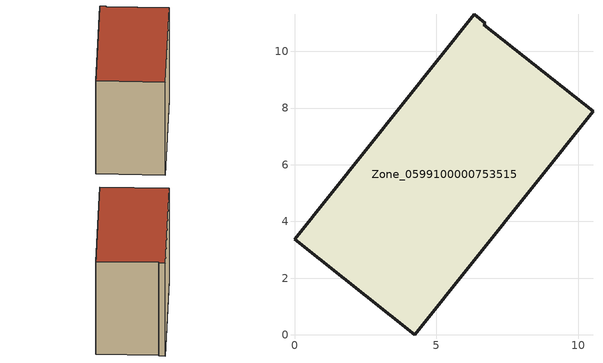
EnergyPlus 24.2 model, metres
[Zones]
Zone_0599100000753515
 floor ground (C_G): 6.74,10.99 6.68,10.94 10.53,7.89 4.23,0 0,3.38 6.34,11.31 z0.43
 wall outside (C_F): 0,3.38 4.23,0 10.53,7.89 6.68,10.94 6.74,10.99 6.34,11.31 0,3.38 z0.43:9.29
 roof outside (C_R): 6.68,10.94 6.74,10.99 6.34,11.31 0,3.38 4.23,0 10.53,7.89 z9.29
[BUILDING]
Pand.0599100000753515: North Axis=0; Terrain=City; Loads Convergence Tolerance Value=0.04; Temperature Convergence Tolerance Value=0.4; Solar Distribution=FullExterior; Maximum Number of Warmup Days=25; Minimum Number of Warmup Days=1
[Site:Location]
Rotterdam.The.Hague.AP_ZH_NLD Design_Conditions: Latitude=51.96; Longitude=4.45; Time Zone=1; Elevation=-4.5
[SITE:GROUNDTEMPERATURE:BUILDINGSURFACE]
18, 18, 18, 18, 18, 18, 18, 18, 18, 18, 18, 18
[MATERIAL] Thermal Absorptance=0.9; Solar Absorptance=0.7; Visible Absorptance=0.7
Name | Roughness | Thickness | Conductivity | Density | Specific Heat
G.TI.2006-2014 | MediumSmooth | 0.15 | 0.06 | 540 | 1210
F.TI.2006-2014 | Rough | 0.3 | 0.12 | 1920 | 840
R.TI.2006-2014 | MediumRough | 0.2 | 0.08 | 1500 | 1000
[CONSTRUCTION]
C_G: G.TI.2006-2014
C_F: F.TI.2006-2014
C_R: R.TI.2006-2014
[ZONE]
Zone_0599100000753515: Type=1; Multiplier=1; Ceiling Height=Autocalculate; Volume=Autocalculate; Floor Area=autocalculate; Part of Total Floor Area=Yes
[ZONEINFILTRATION:DESIGNFLOWRATE]
Infil_Zone_0599100000753515: Zone or ZoneList or Space or SpaceList=Zone_0599100000753515; Schedule=AlwaysOn; Design Flow Rate Calculation Method=Flow/Area; Flow Rate per Floor Area=0.0015; Constant Term Coefficient=1; Temperature Term Coefficient=0; Velocity Term Coefficient=0; Velocity Squared Term Coefficient=0
[HVACTEMPLATE:ZONE:IDEALLOADSAIRSYSTEM]
Zone_0599100000753515: Maximum Heating Supply Air Temperature=50; Minimum Cooling Supply Air Temperature=13; Maximum Heating Supply Air Humidity Ratio=0.0156; Minimum Cooling Supply Air Humidity Ratio=0.0077; Heating Limit=NoLimit; Cooling Limit=NoLimit; Dehumidification Control Type=ConstantSensibleHeatRatio; Cooling Sensible Heat Ratio=0.7; Dehumidification Setpoint=60; Humidification Control Type=None; Humidification Setpoint=30; Outdoor Air Method=None; Outdoor Air Flow Rate per Person=0.00944; Outdoor Air Flow Rate per Zone Floor Area=0; Outdoor Air Flow Rate per Zone=0; Demand Controlled Ventilation Type=None; Outdoor Air Economizer Type=NoEconomizer; Heat Recovery Type=None; Sensible Heat Recovery Effectiveness=0.7; Latent Heat Recovery Effectiveness=0.65
[ZONECONTROL:THERMOSTAT]
ThermostatControl_Zone_0599100000753515: Zone or ZoneList=Zone_0599100000753515; Control Type Schedule=DualSetpointControlType; Control 1=Thermostat_Zone_0599100000753515; Temperature Difference Between Cutout And Setpoint=0
[THERMOSTATSETPOINT:DUALSETPOINT]
Thermostat_Zone_0599100000753515: Heating Setpoint Temperature Schedule=HeatingSetpoint_Zone_0599100000753515; Cooling Setpoint Temperature Schedule=CoolingSetpoint_Zone_0599100000753515
[SCHEDULE:COMPACT]
HeatingSetpoint_Zone_0599100000753515: Through: 12/31, For: AllDays, Until: 24:00, 21
CoolingSetpoint_Zone_0599100000753515: Through: 12/31, For: AllDays, Until: 24:00, 24
DualSetpointControlType: Through: 12/31, For: AllDays, Until: 24:00, 4
AlwaysOn: Through: 12/31, For: AllDays, Until: 24:00, 1
